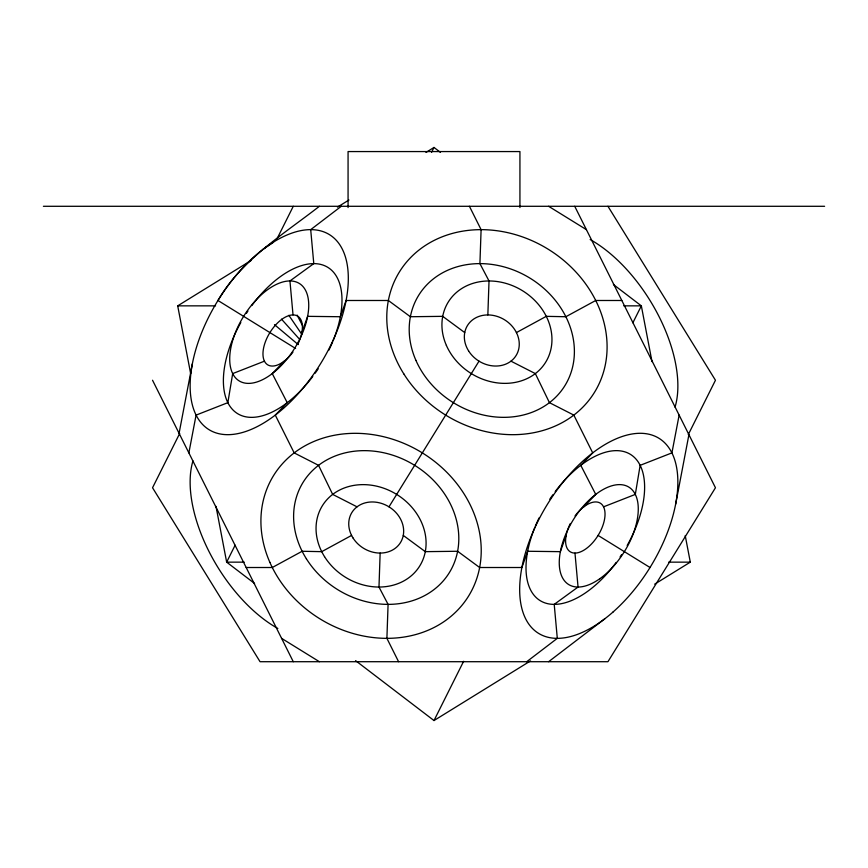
<?xml version="1.0" encoding="UTF-8"?>
<svg xmlns="http://www.w3.org/2000/svg" width="868" height="868" viewBox="0 0 868 868"><rect width="100%" height="100%" fill="white"/><g stroke="black" fill="none" stroke-linecap="round" stroke-linejoin="round"><path stroke-width="1.3" d="M380.151 553.068L378.98 587.039L388.083 604.378L386.9 638.349L398.586 661.709M487.849 314.932L489.02 280.961L479.917 263.622L481.1 229.651L469.414 206.291M179.079 433.316L192.349 363.844M188.866 452.89L196.081 415.11L227.85 402.665L232.689 373.598L264.458 361.164M679.134 415.11L671.919 452.89L640.15 465.335L635.311 494.402L603.542 506.836M675.651 504.156L688.921 434.684M301.858 332.585L307.641 316.343L340.332 316.733L346.115 300.491L388.365 300.491L410.39 316.733L442.702 316.343L464.727 332.585M566.142 535.415L560.359 551.657L527.668 551.267L521.885 567.509L479.635 567.509L457.61 551.267L425.298 551.657L403.273 535.415M179.719 433.392L152.54 487.751L260.053 661.709L607.947 661.709L715.46 487.751L574.725 206.291M276.968 238.917L293.276 206.291M235.119 545.223L226.656 562.149L254.584 583.48M431.58 152.291L434 147.452L440.445 152.377M355.576 660.635L434 720.548L463.62 661.297M632.88 322.777L641.343 305.851L613.416 284.52M688.281 434.608L715.46 380.249L607.947 206.291M388.983 506.836L479.017 361.164M284.194 361.164L272.259 373.598L287.221 402.665L275.286 415.11L294.176 452.89L318.556 465.335L332.661 494.402L357.041 506.836M583.806 506.836L595.741 494.402L580.779 465.335L592.714 452.89L573.824 415.11L549.444 402.665L535.339 373.598L510.959 361.164M319.381 206.291C283.109 234.577 241.651 259.554 217.976 300.491L295.608 348.469M341.276 206.291L310.701 229.651L313.782 263.622L289.945 280.961L293.026 314.932M526.724 661.709L557.299 638.349L554.218 604.378L578.055 587.039L574.974 553.068M548.619 661.709L604.822 618.775M263.178 249.224L273.529 242.226M190.645 373.576L177.701 305.851L251.264 260.389M337.457 207.116L348.947 200.02M425.96 152.432L434 147.452M434 720.548L530.543 660.884M654.667 584.164L690.299 562.149L685.221 535.589M516.417 332.585L546.276 316.343L565.86 316.733L595.719 300.491L621.824 300.491M351.583 535.415L321.724 551.657L302.14 551.267L272.281 567.509L246.176 567.509M43.4 206.291L824.6 206.291M177.701 305.851L215.557 305.851M623.777 305.851L641.343 305.851L651.998 361.63M244.223 562.149L226.656 562.149L216.002 506.369M668.664 562.149L690.299 562.149M548.619 206.291L586.41 229.651M598.085 535.415L650.024 567.509M281.59 638.349L319.381 661.709M274.483 324.654L298.234 344.596M281.503 319.164L299.558 339.269M288.86 315.323L301.76 334.245M297.106 315.106L302.661 325.88M152.54 380.249L293.276 661.709M519.932 207.561L519.932 151.564L348.068 151.564L348.068 207.561M292.961 352.082A28.568 15.016 -58.3 0 1 263.286 357.583A28.568 15.016 -58.3 0 1 286.321 316.625A28.568 15.016 -58.3 0 1 299.482 340.484M299.069 341.482A28.568 15.016 -58.3 0 1 297.659 344.488M555.216 491.548A85.932 45.179 -58.3 0 1 632.251 455.613A85.932 45.179 -58.3 0 1 627.173 545.462M621.575 554.685A85.932 45.179 -58.3 0 1 620.077 556.93M616.204 562.41A85.932 45.179 -58.3 0 1 543.281 602.251A85.932 45.179 -58.3 0 1 534.796 527.516M535.296 526.312A85.932 45.179 -58.3 0 1 539.093 517.881M549.791 499.219A85.932 45.179 -58.3 0 1 552.851 494.782M575.039 515.918A28.568 15.016 -58.3 0 1 604.714 510.417A28.568 15.016 -58.3 0 1 581.679 551.375A28.568 15.016 -58.3 0 1 568.518 527.516M568.931 526.518A28.568 15.016 -58.3 0 1 570.341 523.512M251.796 305.59A85.932 45.179 -58.3 0 1 324.719 265.749A85.932 45.179 -58.3 0 1 333.204 340.484M332.704 341.688A85.932 45.179 -58.3 0 1 328.907 350.119M318.209 368.781A85.932 45.179 -58.3 0 1 315.149 373.218M312.784 376.452A85.932 45.179 -58.3 0 1 235.749 412.387A85.932 45.179 -58.3 0 1 240.827 322.538M246.425 313.315A85.932 45.179 -58.3 0 1 247.922 311.07M277.836 628.465A114.619 60.261 58.3 0 1 192.956 460.865M590.164 239.535A114.619 60.261 58.3 0 1 675.044 407.135M283.489 408.351A114.619 60.261 -58.3 0 0 329.493 234.664A114.619 60.261 -58.3 0 0 194.714 353.482A114.619 60.261 -58.3 0 0 283.489 408.351M613.036 612.016A114.619 60.261 -58.3 0 0 659.029 438.329A114.619 60.261 -58.3 0 0 524.25 557.148A114.619 60.261 -58.3 0 0 613.036 612.016M352.983 537.91A28.568 24.304 31.7 0 0 400.506 542.533A28.568 24.304 31.7 0 0 375.117 502.095A28.568 24.304 31.7 0 0 352.983 537.91M269.872 562.366A114.619 97.498 31.7 0 0 459.346 608.327A114.619 97.498 31.7 0 0 383.981 436.81A114.619 97.498 31.7 0 0 269.872 562.366M306.371 558.775A85.932 73.096 31.7 0 0 449.309 572.696A85.932 73.096 31.7 0 0 372.936 451.067A85.932 73.096 31.7 0 0 306.371 558.775M324.534 556.659A57.255 48.706 31.7 0 0 419.765 565.936A57.255 48.706 31.7 0 0 368.889 484.908A57.255 48.706 31.7 0 0 324.534 556.659M599.723 578.782A57.255 30.098 -58.3 0 0 632.501 490.203A57.255 30.098 -58.3 0 0 564.081 538.507A57.255 30.098 -58.3 0 0 599.723 578.782M468.579 350.878A28.568 24.304 31.7 0 0 516.102 355.511A28.568 24.304 31.7 0 0 490.713 315.073A28.568 24.304 31.7 0 0 468.579 350.878M276.36 370.224A57.255 30.098 -58.3 0 0 299.33 283.467A57.255 30.098 -58.3 0 0 232.006 342.817A57.255 30.098 -58.3 0 0 276.36 370.224M403.794 373.869A114.619 97.498 31.7 0 0 594.439 392.423A114.619 97.498 31.7 0 0 492.579 230.215A114.619 97.498 31.7 0 0 403.794 373.869M415.924 360.383A85.932 73.096 31.7 0 0 557.983 394.831A85.932 73.096 31.7 0 0 501.476 266.237A85.932 73.096 31.7 0 0 415.924 360.383M446.391 345.421A57.255 48.706 31.7 0 0 541.035 368.379A57.255 48.706 31.7 0 0 503.386 282.708A57.255 48.706 31.7 0 0 446.391 345.421"/></g></svg>
